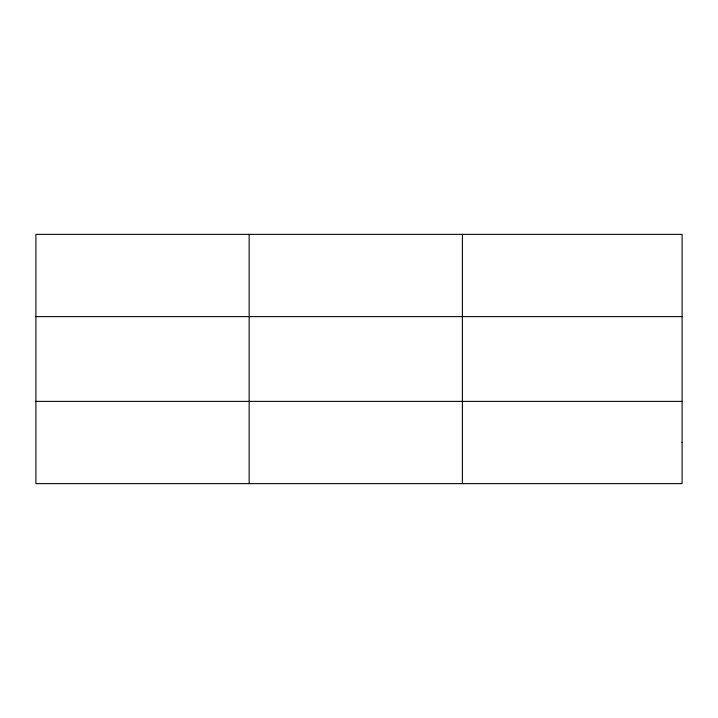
<?xml version="1.0" encoding="UTF-8"?>
<svg xmlns="http://www.w3.org/2000/svg" width="718" height="718" viewBox="0 0 718 718"><rect width="100%" height="100%" fill="white"/><g stroke="black" fill="none" stroke-linecap="round" stroke-linejoin="round"><path stroke-width="1.08" d="M249.146 234.355L249.146 483.645M462.392 234.355L462.392 483.645M35.9 316.62L682.1 316.62M35.9 401.38L682.1 401.38M682.1 442.512L682.1 483.645L35.9 483.645L35.9 234.355L682.1 234.355L682.1 442.512"/></g></svg>
